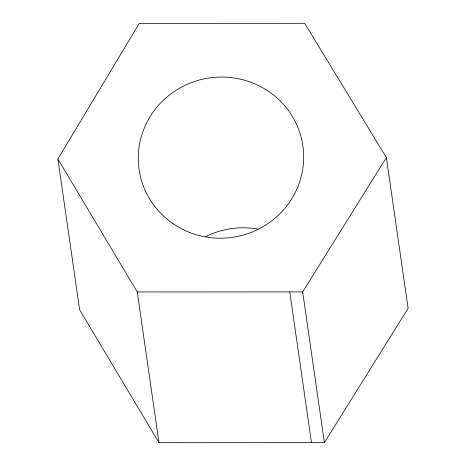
<?xml version="1.0" encoding="UTF-8"?>
<svg xmlns="http://www.w3.org/2000/svg" width="466" height="466" viewBox="0 0 466 466"><rect width="100%" height="100%" fill="white"/><g stroke="black" fill="none" stroke-linecap="round" stroke-linejoin="round"><path stroke-width="0.7" d="M57.895 159.011L139.27 23.364L304.682 23.3L386.384 157.566L408.105 308.306L324.4 442.636L158.988 442.7L79.616 309.75L57.895 159.011L137.266 291.961L158.988 442.7M324.4 442.636L302.673 291.897L386.384 157.566M137.266 291.961L302.673 291.897M289.753 291.902L311.474 442.642M205.873 236.495A82.75 80.531 -8.2 0 1 257.815 229.039M172.304 223.138A82.75 80.531 -8.2 0 0 303.22 165.506A82.75 80.531 -8.2 0 0 187.396 84.241A82.75 80.531 -8.2 0 0 172.304 223.138"/></g></svg>
